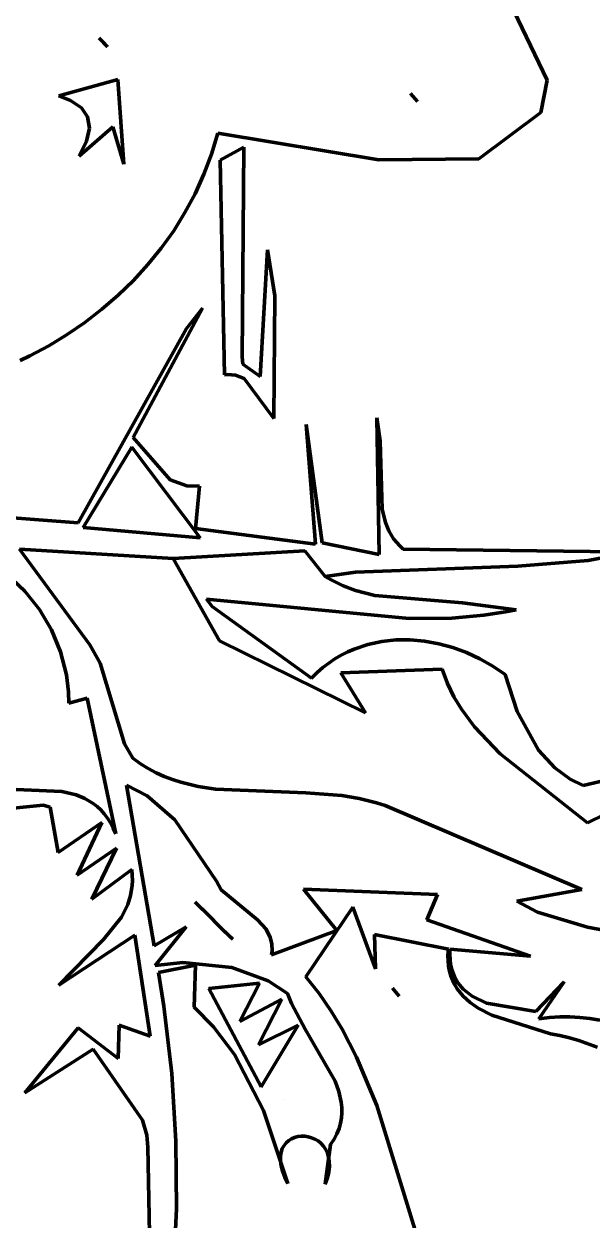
# Model space of a CAD drawing. Header units: millimetres. Extents: x 0 to 10.4, y 0 to 8.2.
# Drawn here: x 6.556 to 6.989, y 5.959 to 6.869 of the extents above; entities that cross this region are included whole.
import ezdxf

# ---------------------------------------------------------------- set-up
doc = ezdxf.new("R2010")
doc.units = ezdxf.units.MM
for name, color, linetype, lineweight in [('color#000000ff', 7, 'CONTINUOUS', 100), ('color#929292ff', 7, 'CONTINUOUS', 100), ('color#ffffffff', 7, 'CONTINUOUS', 100)]:
    doc.layers.add(name, color=color, linetype=linetype, lineweight=lineweight)

msp = doc.modelspace()

# ---------------------------------------------------------------- linework, layer by layer
at = {"layer": 'color#000000ff'}
for p, q in [((6.88837, 6.96425), (6.9547, 6.82628)), ((6.61383, 6.85811), (6.61619, 6.85569)), ((6.62013, 6.85167), (6.61383, 6.85811)), ((6.61619, 6.85569), (6.62013, 6.85167)), ((6.62798, 6.8266), (6.583, 6.8143)), ((6.63247, 6.76219), (6.62798, 6.8266)), ((6.9547, 6.82628), (6.94996, 6.80171)), ((6.583, 6.8143), (6.59205, 6.81087)), ((6.59205, 6.81087), (6.60025, 6.80528)), ((6.85072, 6.81601), (6.85615, 6.80996)), ((6.85615, 6.80996), (6.85072, 6.81601)), ((6.60025, 6.80528), (6.605, 6.79822)), ((6.94996, 6.80171), (6.90272, 6.76641)), ((6.5986, 6.76832), (6.62423, 6.79068)), ((6.605, 6.79822), (6.60631, 6.78971)), ((6.62423, 6.79068), (6.63247, 6.76219)), ((6.60631, 6.78971), (6.60418, 6.77975)), ((6.70401, 6.78577), (6.69931, 6.76993)), ((6.8267, 6.76571), (6.70401, 6.78577)), ((6.60418, 6.77975), (6.5986, 6.76832)), ((6.69931, 6.76993), (6.69355, 6.75457)), ((6.90272, 6.76641), (6.8267, 6.76571)), ((6.69355, 6.75457), (6.6868, 6.73972)), ((6.6868, 6.73972), (6.67909, 6.7254)), ((6.67909, 6.7254), (6.67049, 6.71163)), ((6.67049, 6.71163), (6.66104, 6.69844)), ((6.66104, 6.69844), (6.6508, 6.68584)), ((6.6508, 6.68584), (6.6398, 6.67387)), ((6.6398, 6.67387), (6.62811, 6.66255)), ((6.62811, 6.66255), (6.61577, 6.65189)), ((6.61577, 6.65189), (6.60284, 6.64193)), ((6.69244, 6.65284), (6.63957, 6.55439)), ((6.68032, 6.63738), (6.69244, 6.65284)), ((6.60284, 6.64193), (6.58936, 6.63269)), ((6.59774, 6.48938), (6.68032, 6.63738)), ((6.58936, 6.63269), (6.57538, 6.62419)), ((6.57538, 6.62419), (6.56095, 6.61645)), ((6.56095, 6.61645), (6.55359, 6.61287)), ((6.77836, 6.47318), (6.77128, 6.56426)), ((6.77128, 6.56426), (6.78352, 6.47421)), ((6.82701, 6.46521), (6.82511, 6.56923)), ((6.82511, 6.56923), (6.82764, 6.55159)), ((6.63957, 6.55439), (6.66775, 6.52202)), ((6.63863, 6.54708), (6.60161, 6.48592)), ((6.69075, 6.47784), (6.63863, 6.54708)), ((6.82764, 6.55159), (6.82914, 6.49966)), ((6.66775, 6.52202), (6.68039, 6.51746)), ((6.68039, 6.51746), (6.69002, 6.51723)), ((6.69002, 6.51723), (6.68713, 6.48502)), ((6.82914, 6.49966), (6.83163, 6.48952)), ((6.53444, 6.4942), (6.59774, 6.48938)), ((6.60161, 6.48592), (6.69075, 6.47784)), ((6.68713, 6.48502), (6.77836, 6.47318)), ((6.83163, 6.48952), (6.83427, 6.4832)), ((6.83427, 6.4832), (6.83784, 6.47731)), ((6.78352, 6.47421), (6.82701, 6.46521)), ((6.83784, 6.47731), (6.84003, 6.47455)), ((6.84003, 6.47455), (6.8425, 6.47191)), ((6.8425, 6.47191), (6.84527, 6.46942)), ((6.67021, 6.46226), (6.55318, 6.46943)), ((6.55318, 6.46943), (6.60671, 6.39667)), ((6.77039, 6.46801), (6.67021, 6.46226)), ((6.7858, 6.44855), (6.77039, 6.46801)), ((6.84527, 6.46942), (7.00772, 6.46731)), ((7.00868, 6.46502), (6.98598, 6.4608)), ((6.93238, 6.4563), (6.80879, 6.4519)), ((6.98598, 6.4608), (6.93238, 6.4563)), ((6.55718, 6.43738), (6.54778, 6.44622)), ((6.80879, 6.4519), (6.7858, 6.44855)), ((6.56825, 6.42353), (6.55718, 6.43738)), ((6.5774, 6.4079), (6.56825, 6.42353)), ((6.58435, 6.3911), (6.5774, 6.4079)), ((6.58885, 6.37376), (6.58435, 6.3911)), ((6.60671, 6.39667), (6.61449, 6.38265)), ((6.61449, 6.38265), (6.63299, 6.32127)), ((6.59044, 6.36077), (6.58885, 6.37376)), ((6.59059, 6.35226), (6.59044, 6.36077)), ((6.60467, 6.35586), (6.59059, 6.35226)), ((6.62637, 6.25268), (6.60467, 6.35586)), ((6.63299, 6.32127), (6.63938, 6.31019)), ((6.63938, 6.31019), (6.64519, 6.30608)), ((6.64519, 6.30608), (6.65112, 6.30244)), ((6.65112, 6.30244), (6.65718, 6.29924)), ((6.65718, 6.29924), (6.66335, 6.29645)), ((6.65037, 6.28159), (6.63445, 6.28983)), ((6.63445, 6.28983), (6.65557, 6.16762)), ((6.66335, 6.29645), (6.66963, 6.29405)), ((6.66963, 6.29405), (6.676, 6.292)), ((6.676, 6.292), (6.689, 6.28884)), ((6.53084, 6.28721), (6.58533, 6.28501)), ((6.58533, 6.28501), (6.59619, 6.28239)), ((6.59619, 6.28239), (6.60296, 6.27962)), ((6.67147, 6.26338), (6.65037, 6.28159)), ((6.689, 6.28884), (6.7023, 6.28674)), ((6.7023, 6.28674), (6.771, 6.28383)), ((6.771, 6.28383), (6.79836, 6.28178)), ((6.79836, 6.28178), (6.81177, 6.27962)), ((6.57123, 6.27456), (6.50116, 6.26737)), ((6.57652, 6.27308), (6.57123, 6.27456)), ((6.58247, 6.23855), (6.57652, 6.27308)), ((6.60296, 6.27962), (6.60925, 6.27586)), ((6.60925, 6.27586), (6.61219, 6.27355)), ((6.61219, 6.27355), (6.61498, 6.27095)), ((6.81177, 6.27962), (6.82491, 6.27639)), ((6.82491, 6.27639), (6.83135, 6.2743)), ((6.83135, 6.2743), (6.98118, 6.21049)), ((6.61498, 6.27095), (6.61762, 6.26802)), ((6.61762, 6.26802), (6.62008, 6.26475)), ((6.62008, 6.26475), (6.62237, 6.26111)), ((6.70295, 6.21666), (6.67147, 6.26338)), ((6.61585, 6.2614), (6.58247, 6.23855)), ((6.59706, 6.22134), (6.61585, 6.2614)), ((6.62237, 6.26111), (6.62447, 6.2571)), ((6.62447, 6.2571), (6.62637, 6.25268)), ((6.62693, 6.2419), (6.59706, 6.22134)), ((6.60813, 6.20305), (6.62693, 6.2419)), ((6.63855, 6.2257), (6.60813, 6.20305)), ((6.63895, 6.2214), (6.63855, 6.2257)), ((6.63886, 6.2133), (6.63905, 6.21727)), ((6.63905, 6.21727), (6.63895, 6.2214)), ((6.70671, 6.21018), (6.70295, 6.21666)), ((6.63766, 6.2058), (6.63886, 6.2133)), ((6.73419, 6.18722), (6.70671, 6.21018)), ((6.87141, 6.20666), (6.76921, 6.21053)), ((6.76921, 6.21053), (6.79477, 6.17912)), ((6.98118, 6.21049), (6.93165, 6.20146)), ((6.63068, 6.18923), (6.63549, 6.19884)), ((6.63549, 6.19884), (6.63766, 6.2058)), ((6.86314, 6.18719), (6.87141, 6.20666)), ((6.93165, 6.20146), (6.94744, 6.19304)), ((6.77114, 6.14394), (6.80683, 6.19685)), ((6.80683, 6.19685), (6.82404, 6.15012)), ((6.94744, 6.19304), (6.9855, 6.18161)), ((6.61702, 6.1722), (6.63068, 6.18923)), ((6.65557, 6.16762), (6.67987, 6.18197)), ((6.67987, 6.18197), (6.6564, 6.15251)), ((6.74075, 6.18013), (6.73419, 6.18722)), ((6.94221, 6.15974), (6.86314, 6.18719)), ((6.9855, 6.18161), (7.05567, 6.1684)), ((6.64094, 6.17562), (6.58317, 6.13746)), ((6.58317, 6.13746), (6.61702, 6.1722)), ((6.64999, 6.11555), (6.64094, 6.17562)), ((6.74402, 6.17386), (6.74075, 6.18013)), ((6.74517, 6.16907), (6.74402, 6.17386)), ((6.79477, 6.17912), (6.74499, 6.16073)), ((6.82404, 6.15012), (6.82325, 6.17617)), ((6.82325, 6.17617), (6.87957, 6.16499)), ((6.74499, 6.16073), (6.74532, 6.16368)), ((6.74532, 6.16368), (6.74517, 6.16907)), ((6.87957, 6.16499), (6.87926, 6.16046)), ((6.88065, 6.16099), (6.88072, 6.16503)), ((6.88072, 6.16503), (6.94221, 6.15974)), ((6.6564, 6.15251), (6.67753, 6.1548)), ((6.67753, 6.1548), (6.71464, 6.15098)), ((6.87926, 6.16046), (6.87932, 6.15616)), ((6.87932, 6.15616), (6.87972, 6.15209)), ((6.88085, 6.15719), (6.88065, 6.16099)), ((6.88131, 6.15362), (6.88085, 6.15719)), ((6.88202, 6.15028), (6.88131, 6.15362)), ((6.68716, 6.15283), (6.65893, 6.14712)), ((6.65893, 6.14712), (6.66298, 6.12163)), ((6.68618, 6.12075), (6.68716, 6.15283)), ((6.71464, 6.15098), (6.74232, 6.14088)), ((6.78122, 6.13114), (6.77114, 6.14394)), ((6.87972, 6.15209), (6.88046, 6.14824)), ((6.88046, 6.14824), (6.88151, 6.1446)), ((6.88151, 6.1446), (6.88286, 6.14117)), ((6.88413, 6.14425), (6.88202, 6.15028)), ((6.8871, 6.13902), (6.88413, 6.14425)), ((6.73577, 6.1391), (6.6972, 6.13505)), ((6.6972, 6.13505), (6.73701, 6.06018)), ((6.72079, 6.10998), (6.73577, 6.1391)), ((6.74232, 6.14088), (6.7571, 6.13131)), ((6.83711, 6.13521), (6.84215, 6.12926)), ((6.84215, 6.12926), (6.83711, 6.13521)), ((6.88286, 6.14117), (6.88449, 6.13793)), ((6.88449, 6.13793), (6.88639, 6.13489)), ((6.88639, 6.13489), (6.8909, 6.12933)), ((6.89083, 6.13455), (6.8871, 6.13902)), ((6.96765, 6.14021), (6.94603, 6.11757)), ((6.94845, 6.11199), (6.96765, 6.14021)), ((6.75278, 6.12693), (6.72079, 6.10998)), ((6.73512, 6.09228), (6.75278, 6.12693)), ((6.7571, 6.13131), (6.76007, 6.12354)), ((6.79038, 6.11785), (6.78122, 6.13114)), ((6.89763, 6.12911), (6.89083, 6.13455)), ((6.8909, 6.12933), (6.89627, 6.12443)), ((6.90848, 6.1239), (6.89763, 6.12911)), ((6.66298, 6.12163), (6.66899, 6.07037)), ((6.7009, 6.10582), (6.68618, 6.12075)), ((6.76007, 6.12354), (6.77065, 6.10401)), ((6.79868, 6.10414), (6.79038, 6.11785)), ((6.89627, 6.12443), (6.90235, 6.12013)), ((6.90235, 6.12013), (6.91253, 6.11467)), ((6.94603, 6.11757), (6.90848, 6.1239)), ((6.65251, 6.09884), (6.64999, 6.11555)), ((6.91253, 6.11467), (6.95721, 6.10054)), ((6.95643, 6.11295), (6.94845, 6.11199)), ((6.9643, 6.11341), (6.95643, 6.11295)), ((6.97207, 6.11343), (6.9643, 6.11341)), ((6.97973, 6.11302), (6.97207, 6.11343)), ((6.9873, 6.11221), (6.97973, 6.11302)), ((6.99479, 6.11106), (6.9873, 6.11221)), ((6.5571, 6.05563), (6.59765, 6.10505)), ((6.59765, 6.10505), (6.62828, 6.08177)), ((6.62828, 6.08177), (6.62894, 6.10704)), ((6.62894, 6.10704), (6.65251, 6.09884)), ((6.71667, 6.08475), (6.7009, 6.10582)), ((6.76535, 6.10703), (6.73512, 6.09228)), ((6.73701, 6.06018), (6.76535, 6.10703)), ((6.77065, 6.10401), (6.79338, 6.06452)), ((6.80974, 6.08286), (6.79868, 6.10414)), ((6.95721, 6.10054), (6.96447, 6.09917)), ((6.96447, 6.09917), (6.97167, 6.09743)), ((6.97167, 6.09743), (6.97881, 6.09537)), ((6.97881, 6.09537), (6.99294, 6.09044)), ((6.60921, 6.0889), (6.5571, 6.05563)), ((6.64665, 6.03481), (6.60921, 6.0889)), ((6.73877, 6.04212), (6.71667, 6.08475)), ((6.82512, 6.04591), (6.80974, 6.08286)), ((6.66899, 6.07037), (6.6722, 6.01888)), ((6.79338, 6.06452), (6.79626, 6.05655)), ((6.79626, 6.05655), (6.79805, 6.04856)), ((6.75503, 6.05054), (6.75503, 6.05054)), ((6.79805, 6.04856), (6.79847, 6.04455)), ((6.79847, 6.04455), (6.79854, 6.04054)), ((6.86064, 5.93051), (6.82512, 6.04591)), ((6.64992, 6.02342), (6.64665, 6.03481)), ((6.75742, 5.98677), (6.73877, 6.04212)), ((6.79822, 6.03652), (6.79749, 6.0325)), ((6.79854, 6.04054), (6.79822, 6.03652)), ((6.79632, 6.02847), (6.79469, 6.02444)), ((6.79749, 6.0325), (6.79632, 6.02847)), ((6.65074, 6.01424), (6.64992, 6.02342)), ((6.6722, 6.01888), (6.67261, 5.96729)), ((6.7561, 6.01762), (6.75447, 6.01558)), ((6.75802, 6.01931), (6.7561, 6.01762)), ((6.76018, 6.02066), (6.75802, 6.01931)), ((6.76254, 6.02166), (6.76018, 6.02066)), ((6.76503, 6.02232), (6.76254, 6.02166)), ((6.76763, 6.02263), (6.76503, 6.02232)), ((6.77027, 6.02259), (6.76763, 6.02263)), ((6.77291, 6.02221), (6.77027, 6.02259)), ((6.77551, 6.02149), (6.77291, 6.02221)), ((6.77801, 6.02042), (6.77551, 6.02149)), ((6.78038, 6.01901), (6.77801, 6.02042)), ((6.78256, 6.01725), (6.78038, 6.01901)), ((6.7845, 6.01515), (6.78256, 6.01725)), ((6.79255, 6.02039), (6.7899, 6.01635)), ((6.79469, 6.02444), (6.79255, 6.02039)), ((6.65311, 5.89243), (6.65074, 6.01424)), ((6.75176, 6.00738), (6.75175, 6.00395)), ((6.75225, 6.01046), (6.75176, 6.00738)), ((6.75317, 6.01319), (6.75225, 6.01046)), ((6.75447, 6.01558), (6.75317, 6.01319)), ((6.78615, 6.01271), (6.7845, 6.01515)), ((6.7899, 6.01635), (6.78584, 5.98603)), ((6.78748, 6.00993), (6.78615, 6.01271)), ((6.78843, 6.0068), (6.78748, 6.00993)), ((6.75175, 6.00395), (6.75226, 6.00018)), ((6.75226, 6.00018), (6.75335, 5.99605)), ((6.78895, 6.00333), (6.78843, 6.0068)), ((6.78853, 5.99536), (6.789, 5.99951)), ((6.789, 5.99951), (6.78895, 6.00333)), ((6.75335, 5.99605), (6.75505, 5.99158)), ((6.75505, 5.99158), (6.75742, 5.98677)), ((6.78584, 5.98603), (6.78749, 5.99086)), ((6.78749, 5.99086), (6.78853, 5.99536)), ((6.67261, 5.96729), (6.67021, 5.91576))]:
    msp.add_line(p, q, dxfattribs=at)
at = {"layer": 'color#929292ff'}
for p, q in [((6.61383, 6.85811), (6.62013, 6.85167)), ((6.61619, 6.85569), (6.61383, 6.85811)), ((6.62013, 6.85167), (6.61619, 6.85569)), ((6.85072, 6.81601), (6.85615, 6.80996)), ((6.85615, 6.80996), (6.85072, 6.81601)), ((6.70575, 6.76533), (6.72381, 6.77527)), ((6.72381, 6.77527), (6.72263, 6.61577)), ((6.70925, 6.60201), (6.70575, 6.76533)), ((6.73624, 6.60085), (6.74196, 6.69704)), ((6.74196, 6.69704), (6.74754, 6.662)), ((6.74754, 6.662), (6.74678, 6.56865)), ((6.72263, 6.61577), (6.72308, 6.61009)), ((6.72308, 6.61009), (6.73624, 6.60085)), ((6.71149, 6.6022), (6.70925, 6.60201)), ((6.7175, 6.60178), (6.71149, 6.6022)), ((6.72411, 6.59918), (6.7175, 6.60178)), ((6.74678, 6.56865), (6.72411, 6.59918)), ((6.67021, 6.46226), (6.77039, 6.46801)), ((6.77039, 6.46801), (6.7858, 6.44855)), ((6.70534, 6.39967), (6.67021, 6.46226)), ((6.7858, 6.44855), (6.79026, 6.44594)), ((6.79026, 6.44594), (6.7994, 6.44149)), ((6.7994, 6.44149), (6.80884, 6.43797)), ((6.80884, 6.43797), (6.82347, 6.43416)), ((6.84974, 6.41646), (6.69546, 6.43137)), ((6.69546, 6.43137), (6.69973, 6.42578)), ((6.82347, 6.43416), (6.89035, 6.42845)), ((6.89035, 6.42845), (6.93112, 6.42328)), ((6.69973, 6.42578), (6.77533, 6.37126)), ((6.90668, 6.41903), (6.88226, 6.41682)), ((6.92297, 6.42161), (6.90668, 6.41903)), ((6.93112, 6.42328), (6.92297, 6.42161)), ((6.88226, 6.41682), (6.84974, 6.41646)), ((6.81644, 6.34476), (6.70534, 6.39967)), ((6.81823, 6.39682), (6.8288, 6.39912)), ((6.8288, 6.39912), (6.83957, 6.40029)), ((6.83957, 6.40029), (6.85045, 6.40037)), ((6.85045, 6.40037), (6.86136, 6.3994)), ((6.86136, 6.3994), (6.87222, 6.39742)), ((6.79801, 6.38864), (6.80292, 6.39114)), ((6.80292, 6.39114), (6.80794, 6.39334)), ((6.80794, 6.39334), (6.81823, 6.39682)), ((6.87222, 6.39742), (6.88293, 6.39448)), ((6.88293, 6.39448), (6.89343, 6.39062)), ((6.89343, 6.39062), (6.90361, 6.38587)), ((6.78398, 6.3792), (6.78853, 6.38267)), ((6.78853, 6.38267), (6.79321, 6.38581)), ((6.79321, 6.38581), (6.79801, 6.38864)), ((6.90361, 6.38587), (6.91341, 6.3803)), ((6.77533, 6.37126), (6.77958, 6.3754)), ((6.77958, 6.3754), (6.78398, 6.3792)), ((6.87472, 6.37796), (6.79783, 6.37518)), ((6.79783, 6.37518), (6.81644, 6.34476)), ((6.87886, 6.3672), (6.87472, 6.37796)), ((6.91341, 6.3803), (6.92273, 6.37393)), ((6.92273, 6.37393), (6.93187, 6.34589)), ((6.88385, 6.35706), (6.87886, 6.3672)), ((6.88963, 6.34747), (6.88385, 6.35706)), ((6.89958, 6.33404), (6.88963, 6.34747)), ((6.93187, 6.34589), (6.94817, 6.31652)), ((6.9189, 6.31373), (6.89958, 6.33404)), ((6.98544, 6.26102), (6.9189, 6.31373)), ((6.94817, 6.31652), (6.96051, 6.30301)), ((6.9823, 6.28953), (7.09707, 6.31669)), ((7.09707, 6.31669), (6.98544, 6.26102)), ((6.96051, 6.30301), (6.97227, 6.2944)), ((6.97227, 6.2944), (6.9823, 6.28953)), ((6.68839, 6.19909), (6.68678, 6.20065)), ((6.68678, 6.20065), (6.69031, 6.19721)), ((6.69512, 6.19252), (6.68839, 6.19909)), ((6.69031, 6.19721), (6.69512, 6.19252)), ((6.69512, 6.19252), (6.707, 6.18066)), ((6.707, 6.18066), (6.69512, 6.19252)), ((6.707, 6.18066), (6.71382, 6.17404)), ((6.71187, 6.17593), (6.707, 6.18066)), ((6.71544, 6.17247), (6.71187, 6.17593)), ((6.71382, 6.17404), (6.71544, 6.17247)), ((6.83711, 6.13521), (6.84215, 6.12926)), ((6.84215, 6.12926), (6.83711, 6.13521))]:
    msp.add_line(p, q, dxfattribs=at)
at = {"layer": 'color#ffffffff'}
for p, q in [((6.9547, 6.82628), (6.88837, 6.96425)), ((6.583, 6.8143), (6.62798, 6.8266)), ((6.62798, 6.8266), (6.63247, 6.76219)), ((6.94996, 6.80171), (6.9547, 6.82628)), ((6.59205, 6.81087), (6.583, 6.8143)), ((6.60025, 6.80528), (6.59205, 6.81087)), ((6.605, 6.79822), (6.60025, 6.80528)), ((6.90272, 6.76641), (6.94996, 6.80171)), ((6.62423, 6.79068), (6.5986, 6.76832)), ((6.60631, 6.78971), (6.605, 6.79822)), ((6.63247, 6.76219), (6.62423, 6.79068)), ((6.60418, 6.77975), (6.60631, 6.78971)), ((6.69931, 6.76993), (6.70401, 6.78577)), ((6.70401, 6.78577), (6.8267, 6.76571)), ((6.5986, 6.76832), (6.60418, 6.77975)), ((6.72381, 6.77527), (6.70575, 6.76533)), ((6.72263, 6.61577), (6.72381, 6.77527)), ((6.69355, 6.75457), (6.69931, 6.76993)), ((6.70575, 6.76533), (6.70925, 6.60201)), ((6.8267, 6.76571), (6.90272, 6.76641)), ((6.6868, 6.73972), (6.69355, 6.75457)), ((6.67909, 6.7254), (6.6868, 6.73972)), ((6.67049, 6.71163), (6.67909, 6.7254)), ((6.66104, 6.69844), (6.67049, 6.71163)), ((6.6508, 6.68584), (6.66104, 6.69844)), ((6.74196, 6.69704), (6.73624, 6.60085)), ((6.74754, 6.662), (6.74196, 6.69704)), ((6.6398, 6.67387), (6.6508, 6.68584)), ((6.62811, 6.66255), (6.6398, 6.67387)), ((6.61577, 6.65189), (6.62811, 6.66255)), ((6.74678, 6.56865), (6.74754, 6.662)), ((6.60284, 6.64193), (6.61577, 6.65189)), ((6.63957, 6.55439), (6.69244, 6.65284)), ((6.69244, 6.65284), (6.68032, 6.63738)), ((6.58936, 6.63269), (6.60284, 6.64193)), ((6.68032, 6.63738), (6.59774, 6.48938)), ((6.57538, 6.62419), (6.58936, 6.63269)), ((6.56095, 6.61645), (6.57538, 6.62419)), ((6.55359, 6.61287), (6.56095, 6.61645)), ((6.72308, 6.61009), (6.72263, 6.61577)), ((6.73624, 6.60085), (6.72308, 6.61009)), ((6.70925, 6.60201), (6.71149, 6.6022)), ((6.71149, 6.6022), (6.7175, 6.60178)), ((6.7175, 6.60178), (6.72411, 6.59918)), ((6.72411, 6.59918), (6.74678, 6.56865)), ((6.78352, 6.47421), (6.77128, 6.56426)), ((6.77128, 6.56426), (6.77836, 6.47318)), ((6.82764, 6.55159), (6.82511, 6.56923)), ((6.82511, 6.56923), (6.82701, 6.46521)), ((6.66775, 6.52202), (6.63957, 6.55439)), ((6.60161, 6.48592), (6.63863, 6.54708)), ((6.63863, 6.54708), (6.69075, 6.47784)), ((6.82914, 6.49966), (6.82764, 6.55159)), ((6.68039, 6.51746), (6.66775, 6.52202)), ((6.69002, 6.51723), (6.68039, 6.51746)), ((6.68713, 6.48502), (6.69002, 6.51723)), ((6.83163, 6.48952), (6.82914, 6.49966)), ((6.59774, 6.48938), (6.53444, 6.4942)), ((6.69075, 6.47784), (6.60161, 6.48592)), ((6.77836, 6.47318), (6.68713, 6.48502)), ((6.83427, 6.4832), (6.83163, 6.48952)), ((6.83784, 6.47731), (6.83427, 6.4832)), ((6.82701, 6.46521), (6.78352, 6.47421)), ((6.84003, 6.47455), (6.83784, 6.47731)), ((6.8425, 6.47191), (6.84003, 6.47455)), ((6.84527, 6.46942), (6.8425, 6.47191)), ((6.60671, 6.39667), (6.55318, 6.46943)), ((6.55318, 6.46943), (6.67021, 6.46226)), ((7.00772, 6.46731), (6.84527, 6.46942)), ((6.98598, 6.4608), (7.00868, 6.46502)), ((6.67021, 6.46226), (6.70534, 6.39967)), ((6.80879, 6.4519), (6.93238, 6.4563)), ((6.93238, 6.4563), (6.98598, 6.4608)), ((6.54778, 6.44622), (6.55718, 6.43738)), ((6.7858, 6.44855), (6.80879, 6.4519)), ((6.79026, 6.44594), (6.7858, 6.44855)), ((6.7994, 6.44149), (6.79026, 6.44594)), ((6.55718, 6.43738), (6.56825, 6.42353)), ((6.80884, 6.43797), (6.7994, 6.44149)), ((6.82347, 6.43416), (6.80884, 6.43797)), ((6.69973, 6.42578), (6.69546, 6.43137)), ((6.69546, 6.43137), (6.84974, 6.41646)), ((6.89035, 6.42845), (6.82347, 6.43416)), ((6.93112, 6.42328), (6.89035, 6.42845)), ((6.56825, 6.42353), (6.5774, 6.4079)), ((6.77533, 6.37126), (6.69973, 6.42578)), ((6.88226, 6.41682), (6.90668, 6.41903)), ((6.90668, 6.41903), (6.92297, 6.42161)), ((6.92297, 6.42161), (6.93112, 6.42328)), ((6.5774, 6.4079), (6.58435, 6.3911)), ((6.84974, 6.41646), (6.88226, 6.41682)), ((6.70534, 6.39967), (6.81644, 6.34476)), ((6.8288, 6.39912), (6.81823, 6.39682)), ((6.83957, 6.40029), (6.8288, 6.39912)), ((6.85045, 6.40037), (6.83957, 6.40029)), ((6.86136, 6.3994), (6.85045, 6.40037)), ((6.87222, 6.39742), (6.86136, 6.3994)), ((6.58435, 6.3911), (6.58885, 6.37376)), ((6.61449, 6.38265), (6.60671, 6.39667)), ((6.80292, 6.39114), (6.79801, 6.38864)), ((6.80794, 6.39334), (6.80292, 6.39114)), ((6.81823, 6.39682), (6.80794, 6.39334)), ((6.88293, 6.39448), (6.87222, 6.39742)), ((6.89343, 6.39062), (6.88293, 6.39448)), ((6.90361, 6.38587), (6.89343, 6.39062)), ((6.63299, 6.32127), (6.61449, 6.38265)), ((6.78853, 6.38267), (6.78398, 6.3792)), ((6.79321, 6.38581), (6.78853, 6.38267)), ((6.79801, 6.38864), (6.79321, 6.38581)), ((6.91341, 6.3803), (6.90361, 6.38587)), ((6.58885, 6.37376), (6.59044, 6.36077)), ((6.77958, 6.3754), (6.77533, 6.37126)), ((6.78398, 6.3792), (6.77958, 6.3754)), ((6.79783, 6.37518), (6.87472, 6.37796)), ((6.81644, 6.34476), (6.79783, 6.37518)), ((6.87472, 6.37796), (6.87886, 6.3672)), ((6.92273, 6.37393), (6.91341, 6.3803)), ((6.93187, 6.34589), (6.92273, 6.37393)), ((6.87886, 6.3672), (6.88385, 6.35706)), ((6.59044, 6.36077), (6.59059, 6.35226)), ((6.59059, 6.35226), (6.60467, 6.35586)), ((6.60467, 6.35586), (6.62637, 6.25268)), ((6.88385, 6.35706), (6.88963, 6.34747)), ((6.88963, 6.34747), (6.89958, 6.33404)), ((6.94817, 6.31652), (6.93187, 6.34589)), ((6.89958, 6.33404), (6.9189, 6.31373)), ((6.63938, 6.31019), (6.63299, 6.32127)), ((6.64519, 6.30608), (6.63938, 6.31019)), ((6.9189, 6.31373), (6.98544, 6.26102)), ((6.96051, 6.30301), (6.94817, 6.31652)), ((7.09707, 6.31669), (6.9823, 6.28953)), ((6.98544, 6.26102), (7.09707, 6.31669)), ((6.65112, 6.30244), (6.64519, 6.30608)), ((6.65718, 6.29924), (6.65112, 6.30244)), ((6.66335, 6.29645), (6.65718, 6.29924)), ((6.97227, 6.2944), (6.96051, 6.30301)), ((6.65557, 6.16762), (6.63445, 6.28983)), ((6.63445, 6.28983), (6.65037, 6.28159)), ((6.66963, 6.29405), (6.66335, 6.29645)), ((6.676, 6.292), (6.66963, 6.29405)), ((6.689, 6.28884), (6.676, 6.292)), ((6.9823, 6.28953), (6.97227, 6.2944)), ((6.58533, 6.28501), (6.53084, 6.28721)), ((6.59619, 6.28239), (6.58533, 6.28501)), ((6.60296, 6.27962), (6.59619, 6.28239)), ((6.65037, 6.28159), (6.67147, 6.26338)), ((6.7023, 6.28674), (6.689, 6.28884)), ((6.771, 6.28383), (6.7023, 6.28674)), ((6.79836, 6.28178), (6.771, 6.28383)), ((6.81177, 6.27962), (6.79836, 6.28178)), ((6.50116, 6.26737), (6.57123, 6.27456)), ((6.57123, 6.27456), (6.57652, 6.27308)), ((6.57652, 6.27308), (6.58247, 6.23855)), ((6.60925, 6.27586), (6.60296, 6.27962)), ((6.61219, 6.27355), (6.60925, 6.27586)), ((6.61498, 6.27095), (6.61219, 6.27355)), ((6.82491, 6.27639), (6.81177, 6.27962)), ((6.83135, 6.2743), (6.82491, 6.27639)), ((6.98118, 6.21049), (6.83135, 6.2743)), ((6.61762, 6.26802), (6.61498, 6.27095)), ((6.62008, 6.26475), (6.61762, 6.26802)), ((6.62237, 6.26111), (6.62008, 6.26475)), ((6.67147, 6.26338), (6.70295, 6.21666)), ((6.58247, 6.23855), (6.61585, 6.2614)), ((6.61585, 6.2614), (6.59706, 6.22134)), ((6.62447, 6.2571), (6.62237, 6.26111)), ((6.62637, 6.25268), (6.62447, 6.2571)), ((6.59706, 6.22134), (6.62693, 6.2419)), ((6.62693, 6.2419), (6.60813, 6.20305)), ((6.60813, 6.20305), (6.63855, 6.2257)), ((6.63855, 6.2257), (6.63895, 6.2214)), ((6.63905, 6.21727), (6.63886, 6.2133)), ((6.63895, 6.2214), (6.63905, 6.21727)), ((6.70295, 6.21666), (6.70671, 6.21018)), ((6.63886, 6.2133), (6.63766, 6.2058)), ((6.70671, 6.21018), (6.73419, 6.18722)), ((6.79477, 6.17912), (6.76921, 6.21053)), ((6.76921, 6.21053), (6.87141, 6.20666)), ((6.93165, 6.20146), (6.98118, 6.21049)), ((6.63549, 6.19884), (6.63068, 6.18923)), ((6.63766, 6.2058), (6.63549, 6.19884)), ((6.69031, 6.19721), (6.68678, 6.20065)), ((6.68678, 6.20065), (6.68839, 6.19909)), ((6.68839, 6.19909), (6.69512, 6.19252)), ((6.87141, 6.20666), (6.86314, 6.18719)), ((6.94744, 6.19304), (6.93165, 6.20146)), ((6.69512, 6.19252), (6.69031, 6.19721)), ((6.69512, 6.19252), (6.707, 6.18066)), ((6.707, 6.18066), (6.69512, 6.19252)), ((6.80683, 6.19685), (6.77114, 6.14394)), ((6.82404, 6.15012), (6.80683, 6.19685)), ((6.9855, 6.18161), (6.94744, 6.19304)), ((6.63068, 6.18923), (6.61702, 6.1722)), ((6.67987, 6.18197), (6.65557, 6.16762)), ((6.6564, 6.15251), (6.67987, 6.18197)), ((6.707, 6.18066), (6.71187, 6.17593)), ((6.71382, 6.17404), (6.707, 6.18066)), ((6.73419, 6.18722), (6.74075, 6.18013)), ((6.86314, 6.18719), (6.94221, 6.15974)), ((7.05567, 6.1684), (6.9855, 6.18161)), ((6.58317, 6.13746), (6.64094, 6.17562)), ((6.61702, 6.1722), (6.58317, 6.13746)), ((6.64094, 6.17562), (6.64999, 6.11555)), ((6.71187, 6.17593), (6.71544, 6.17247)), ((6.71544, 6.17247), (6.71382, 6.17404)), ((6.74075, 6.18013), (6.74402, 6.17386)), ((6.74402, 6.17386), (6.74517, 6.16907)), ((6.74499, 6.16073), (6.79477, 6.17912)), ((6.87957, 6.16499), (6.82325, 6.17617)), ((6.82325, 6.17617), (6.82404, 6.15012)), ((6.74532, 6.16368), (6.74499, 6.16073)), ((6.74517, 6.16907), (6.74532, 6.16368)), ((6.87926, 6.16046), (6.87957, 6.16499)), ((6.88072, 6.16503), (6.88065, 6.16099)), ((6.94221, 6.15974), (6.88072, 6.16503)), ((6.67753, 6.1548), (6.6564, 6.15251)), ((6.71464, 6.15098), (6.67753, 6.1548)), ((6.87932, 6.15616), (6.87926, 6.16046)), ((6.87972, 6.15209), (6.87932, 6.15616)), ((6.88065, 6.16099), (6.88085, 6.15719)), ((6.88085, 6.15719), (6.88131, 6.15362)), ((6.88131, 6.15362), (6.88202, 6.15028)), ((6.65893, 6.14712), (6.68716, 6.15283)), ((6.66298, 6.12163), (6.65893, 6.14712)), ((6.68716, 6.15283), (6.68618, 6.12075)), ((6.74232, 6.14088), (6.71464, 6.15098)), ((6.77114, 6.14394), (6.78122, 6.13114)), ((6.88046, 6.14824), (6.87972, 6.15209)), ((6.88151, 6.1446), (6.88046, 6.14824)), ((6.88286, 6.14117), (6.88151, 6.1446)), ((6.88202, 6.15028), (6.88413, 6.14425)), ((6.88413, 6.14425), (6.8871, 6.13902)), ((6.6972, 6.13505), (6.73577, 6.1391)), ((6.73701, 6.06018), (6.6972, 6.13505)), ((6.73577, 6.1391), (6.72079, 6.10998)), ((6.7571, 6.13131), (6.74232, 6.14088)), ((6.88449, 6.13793), (6.88286, 6.14117)), ((6.88639, 6.13489), (6.88449, 6.13793)), ((6.8909, 6.12933), (6.88639, 6.13489)), ((6.8871, 6.13902), (6.89083, 6.13455)), ((6.94603, 6.11757), (6.96765, 6.14021)), ((6.96765, 6.14021), (6.94845, 6.11199)), ((6.72079, 6.10998), (6.75278, 6.12693)), ((6.75278, 6.12693), (6.73512, 6.09228)), ((6.76007, 6.12354), (6.7571, 6.13131)), ((6.78122, 6.13114), (6.79038, 6.11785)), ((6.89083, 6.13455), (6.89763, 6.12911)), ((6.89627, 6.12443), (6.8909, 6.12933)), ((6.89763, 6.12911), (6.90848, 6.1239)), ((6.66899, 6.07037), (6.66298, 6.12163)), ((6.68618, 6.12075), (6.7009, 6.10582)), ((6.77065, 6.10401), (6.76007, 6.12354)), ((6.79038, 6.11785), (6.79868, 6.10414)), ((6.90235, 6.12013), (6.89627, 6.12443)), ((6.91253, 6.11467), (6.90235, 6.12013)), ((6.90848, 6.1239), (6.94603, 6.11757)), ((6.64999, 6.11555), (6.65251, 6.09884)), ((6.95721, 6.10054), (6.91253, 6.11467)), ((6.94845, 6.11199), (6.95643, 6.11295)), ((6.95643, 6.11295), (6.9643, 6.11341)), ((6.9643, 6.11341), (6.97207, 6.11343)), ((6.97207, 6.11343), (6.97973, 6.11302)), ((6.97973, 6.11302), (6.9873, 6.11221)), ((6.9873, 6.11221), (6.99479, 6.11106)), ((6.59765, 6.10505), (6.5571, 6.05563)), ((6.62828, 6.08177), (6.59765, 6.10505)), ((6.62894, 6.10704), (6.62828, 6.08177)), ((6.65251, 6.09884), (6.62894, 6.10704)), ((6.7009, 6.10582), (6.71667, 6.08475)), ((6.73512, 6.09228), (6.76535, 6.10703)), ((6.76535, 6.10703), (6.73701, 6.06018)), ((6.79338, 6.06452), (6.77065, 6.10401)), ((6.79868, 6.10414), (6.80974, 6.08286)), ((6.96447, 6.09917), (6.95721, 6.10054)), ((6.97167, 6.09743), (6.96447, 6.09917)), ((6.97881, 6.09537), (6.97167, 6.09743)), ((6.99294, 6.09044), (6.97881, 6.09537)), ((6.5571, 6.05563), (6.60921, 6.0889)), ((6.60921, 6.0889), (6.64665, 6.03481)), ((6.71667, 6.08475), (6.73877, 6.04212)), ((6.80974, 6.08286), (6.82512, 6.04591)), ((6.6722, 6.01888), (6.66899, 6.07037)), ((6.79626, 6.05655), (6.79338, 6.06452)), ((6.79805, 6.04856), (6.79626, 6.05655)), ((6.75503, 6.05054), (6.75503, 6.05054)), ((6.79847, 6.04455), (6.79805, 6.04856)), ((6.79854, 6.04054), (6.79847, 6.04455)), ((6.82512, 6.04591), (6.86064, 5.93051)), ((6.64665, 6.03481), (6.64992, 6.02342)), ((6.73877, 6.04212), (6.75742, 5.98677)), ((6.79749, 6.0325), (6.79822, 6.03652)), ((6.79822, 6.03652), (6.79854, 6.04054)), ((6.79469, 6.02444), (6.79632, 6.02847)), ((6.79632, 6.02847), (6.79749, 6.0325)), ((6.64992, 6.02342), (6.65074, 6.01424)), ((6.67261, 5.96729), (6.6722, 6.01888)), ((6.75447, 6.01558), (6.7561, 6.01762)), ((6.7561, 6.01762), (6.75802, 6.01931)), ((6.75802, 6.01931), (6.76018, 6.02066)), ((6.76018, 6.02066), (6.76254, 6.02166)), ((6.76254, 6.02166), (6.76503, 6.02232)), ((6.76503, 6.02232), (6.76763, 6.02263)), ((6.76763, 6.02263), (6.77027, 6.02259)), ((6.77027, 6.02259), (6.77291, 6.02221)), ((6.77291, 6.02221), (6.77551, 6.02149)), ((6.77551, 6.02149), (6.77801, 6.02042)), ((6.77801, 6.02042), (6.78038, 6.01901)), ((6.78038, 6.01901), (6.78256, 6.01725)), ((6.78256, 6.01725), (6.7845, 6.01515)), ((6.7899, 6.01635), (6.79255, 6.02039)), ((6.79255, 6.02039), (6.79469, 6.02444)), ((6.65074, 6.01424), (6.65311, 5.89243)), ((6.75175, 6.00395), (6.75176, 6.00738)), ((6.75176, 6.00738), (6.75225, 6.01046)), ((6.75225, 6.01046), (6.75317, 6.01319)), ((6.75317, 6.01319), (6.75447, 6.01558)), ((6.7845, 6.01515), (6.78615, 6.01271)), ((6.78584, 5.98603), (6.7899, 6.01635)), ((6.78615, 6.01271), (6.78748, 6.00993)), ((6.78748, 6.00993), (6.78843, 6.0068)), ((6.75226, 6.00018), (6.75175, 6.00395)), ((6.75335, 5.99605), (6.75226, 6.00018)), ((6.78843, 6.0068), (6.78895, 6.00333)), ((6.789, 5.99951), (6.78853, 5.99536)), ((6.78895, 6.00333), (6.789, 5.99951)), ((6.75505, 5.99158), (6.75335, 5.99605)), ((6.75742, 5.98677), (6.75505, 5.99158)), ((6.78749, 5.99086), (6.78584, 5.98603)), ((6.78853, 5.99536), (6.78749, 5.99086)), ((6.67021, 5.91576), (6.67261, 5.96729))]:
    msp.add_line(p, q, dxfattribs=at)

doc.saveas('drawing.dxf')
